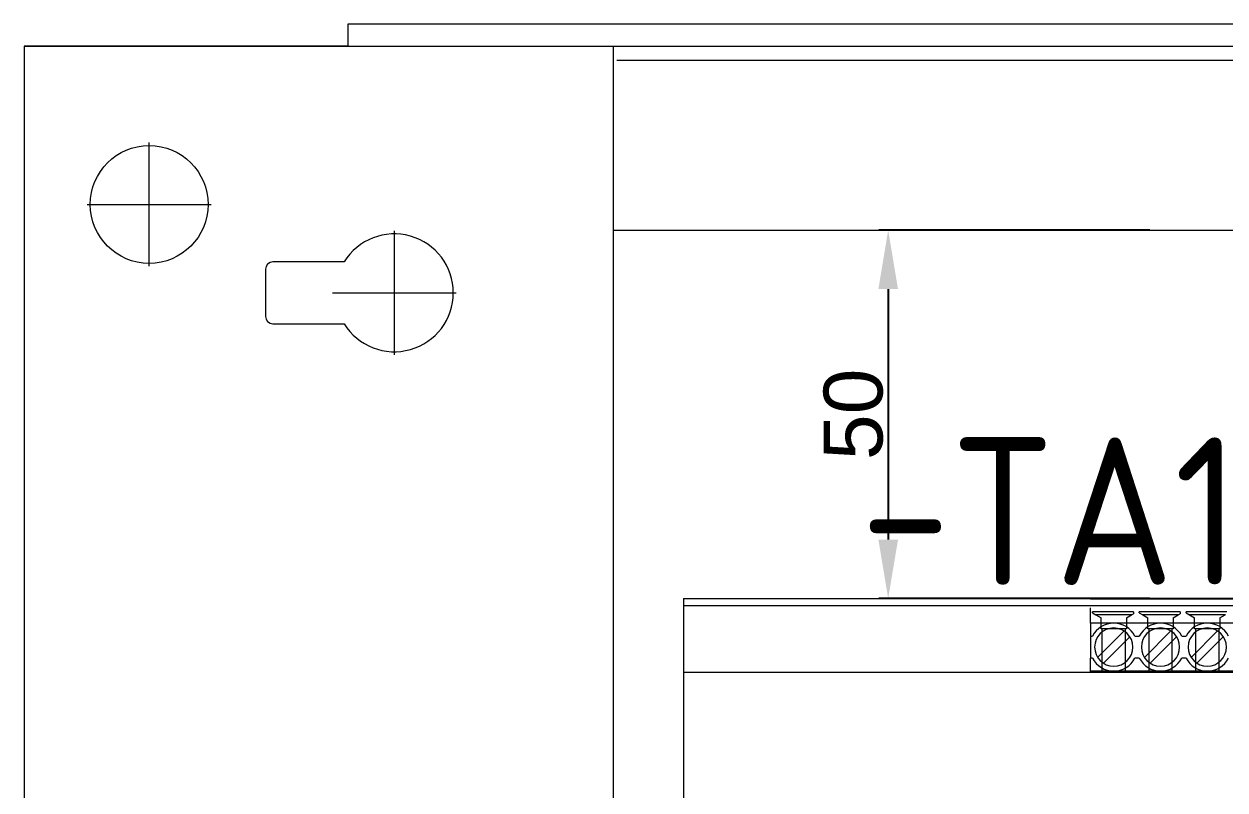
# Model space of a CAD drawing. Header units: millimetres. Extents: x 4134 to 7422, y 1400 to 3585.
# Drawn here: x 4290.9 to 4454.1, y 3304.8 to 3408.8 of the extents above; entities that cross this region are included whole.
import ezdxf
from ezdxf.enums import TextEntityAlignment as Align

# ---------------------------------------------------------------- set-up
doc = ezdxf.new("R2010")
doc.units = ezdxf.units.MM
doc.layers.add('! NO PLOT !', color=7, linetype='Continuous', true_color=0xff75dd, plot=False)
doc.layers.add('000-PI-Oprema', color=30, linetype='Continuous', lineweight=5)
doc.layers.add('000-SI-Oprema', color=30, linetype='Continuous', lineweight=0)
doc.layers.add('000-PI-ORMAR', color=2, linetype='Continuous')
doc.layers.add('002-PI-Kabelska kanalica', color=150, linetype='Continuous')
doc.styles.add('PI0', font='isocpeur.ttf', dxfattribs={"width": 0.9})
doc.styles.get("Standard").update_dxf_attribs({"font": 'arial.ttf'})
doc.dimstyles.new('ISO-25-lb', dxfattribs={"dimtxt": 8, "dimasz": 8, "dimexe": 1.25, "dimexo": 0.625, "dimtad": 1, "dimtxsty": 'Standard', "dimcen": 5, "dimadec": 0, "dimazin": 0, "dimtfac": 1, "dimtmove": 0, "dimatfit": 3, "dimfxl": 1, "dimarcsym": 0})

# ---------------------------------------------------------------- blocks, each defined once
blk = doc.blocks.new('2000x800_montazna ploca')
at = {"layer": '! NO PLOT !', "color": 0, "linetype": 'ByBlock', "lineweight": 0}
for p, q in [((-4316.67, 1616.29), (-4316.67, 1633.09)), ((-4325.07, 1624.69), (-4308.27, 1624.69)), ((-4283.37, 1604.29), (-4283.37, 1621.09)), ((-4290.18, 1616.89), (-4299.87, 1616.89)), ((-4300.87, 1615.89), (-4300.87, 1609.49)), ((-4291.77, 1612.69), (-4274.97, 1612.69)), ((-4299.87, 1608.49), (-4290.18, 1608.49))]:
    blk.add_line(p, q, dxfattribs=at)
blk.add_circle((-4316.67, 1624.69), 8, dxfattribs=at)
for centre, radius, start, end in [((-4283.37, 1612.69), 8, 211.6682, 148.3318), ((-4299.87, 1615.89), 1, 90, 180), ((-4299.87, 1609.49), 1, 180, 270)]:
    blk.add_arc(centre, radius, start, end, dxfattribs=at)
at = {"layer": '000-PI-ORMAR', "color": 0, "linetype": 'ByBlock', "lineweight": 0}
for p, q in [((-4289.67, 1649.19), (-4289.67, 1646.19)), ((-3678.67, 1649.19), (-4289.67, 1649.19)), ((-4289.67, 1646.19), (-4333.67, 1646.19)), ((-4333.67, 1646.19), (-4333.67, -243.81))]:
    blk.add_line(p, q, dxfattribs=at)
blk = doc.blocks.new('*U533')
at = {"layer": '002-PI-Kabelska kanalica', "color": 0, "linetype": 'ByBlock', "lineweight": 0}
for p, q in [((-20, -100), (-20, 1570)), ((60, -100), (60, 1570)), ((-20, -100), (60, -100))]:
    blk.add_line(p, q, dxfattribs=at)
blk = doc.blocks.new('*D628')
at = {"color": 0, "linetype": 'ByBlock', "lineweight": -2, "ltscale": 0.25, "transparency": 16777216}
for p, q in [((4443.84, 3380.78), (4407.07, 3380.78)), ((4408.32, 3372.78), (4408.32, 3338.78)), ((4443.84, 3330.78), (4407.07, 3330.78))]:
    blk.add_line(p, q, dxfattribs=at)
at = {"color": 0, "linetype": 'ByBlock', "ltscale": 0.25, "transparency": 16777216}
for points in [[(4406.99, 3372.78), (4409.66, 3372.78), (4408.32, 3380.78)], [(4406.99, 3338.78), (4409.66, 3338.78), (4408.32, 3330.78)]]:
    blk.add_solid(points, dxfattribs=at)
at = {"layer": 'Defpoints', "color": 0, "linetype": 'ByBlock', "ltscale": 0.25, "transparency": 16777216}
for p in [(4444.46, 3380.78), (4408.32, 3330.78), (4444.46, 3330.78)]:
    blk.add_point(p, dxfattribs=at)
at = {"color": 0, "linetype": 'ByBlock', "lineweight": 0, "ltscale": 0.25, "transparency": 16777216, "insert": (4403.61, 3355.78), "char_height": 8, "attachment_point": 5, "rotation": 90}
blk.add_mtext('50', dxfattribs=at)
blk = doc.blocks.new('PXC.2866776')
at = {"layer": '000-PI-Oprema', "color": 0, "linetype": 'ByBlock', "lineweight": 0}
for p, q in [((47937.91, 24983.75), (47937.91, 24973.75)), ((47937.91, 24983.75), (47937.91, 24983.75)), ((47937.91, 24983.75), (47993.16, 24983.75)), ((47940.41, 24983.75), (47940.41, 24983.75)), ((47940.41, 24983.75), (47940.41, 24983.75)), ((47940.41, 24983.75), (47940.41, 24983.75)), ((47940.41, 24983.75), (47940.41, 24983.75)), ((47940.41, 24983.75), (47940.41, 24983.75)), ((47940.41, 24983.75), (47940.41, 24983.75)), ((47940.41, 24983.75), (47940.41, 24983.75)), ((47940.41, 24983.75), (47940.41, 24983.75)), ((47940.41, 24983.75), (47940.41, 24983.75)), ((47940.41, 24983.75), (47940.41, 24983.75)), ((47940.41, 24983.75), (47940.41, 24983.75)), ((47940.41, 24983.75), (47940.41, 24983.75)), ((47940.41, 24983.75), (47940.41, 24983.75)), ((47940.41, 24983.75), (47940.41, 24983.75)), ((47990.65, 24983.75), (47990.65, 24983.75)), ((47990.65, 24983.75), (47990.65, 24983.75)), ((47993.16, 24983.75), (47993.16, 24983.75)), ((48018.56, 24983.75), (47993.16, 24983.75)), ((47993.16, 24983.72), (47993.16, 24983.72)), ((47993.16, 24983.72), (48018.56, 24983.72)), ((47993.46, 24983.72), (47993.46, 24983.72)), ((47999.01, 24983.72), (47999.01, 24983.72)), ((47999.81, 24983.72), (47999.81, 24983.72)), ((48005.36, 24983.72), (48005.36, 24983.72)), ((48006.16, 24983.72), (48006.16, 24983.72)), ((47937.91, 24982.75), (47937.91, 24982.75)), ((48027.91, 24982.75), (47937.91, 24982.75)), ((47993.16, 24980.41), (47993.16, 24982.48)), ((47993.46, 24981.79), (47993.46, 24981.96)), ((47999.01, 24981.96), (47993.46, 24981.96)), ((47993.46, 24981.79), (47993.46, 24981.79)), ((47993.46, 24981.79), (47993.92, 24981.52)), ((47998.81, 24981.55), (47993.87, 24981.55)), ((47993.92, 24981.52), (47994.61, 24981.12)), ((47998.76, 24981.52), (47993.92, 24981.52)), ((47998.06, 24981.12), (47998.76, 24981.52)), ((47998.76, 24981.52), (47999.01, 24981.67)), ((47999.01, 24981.96), (47999.01, 24981.67)), ((47999.01, 24981.67), (47999.01, 24981.67)), ((47999.81, 24981.79), (47999.81, 24981.96)), ((48005.36, 24981.96), (47999.81, 24981.96)), ((47999.81, 24981.79), (47999.81, 24981.79)), ((47999.81, 24981.79), (48000.27, 24981.52)), ((48005.16, 24981.55), (48000.22, 24981.55)), ((48000.27, 24981.52), (48000.96, 24981.12)), ((48005.11, 24981.52), (48000.27, 24981.52)), ((48004.41, 24981.12), (48005.11, 24981.52)), ((48005.11, 24981.52), (48005.36, 24981.67)), ((48005.36, 24981.96), (48005.36, 24981.67)), ((48005.36, 24981.67), (48005.36, 24981.67)), ((48006.16, 24981.79), (48006.16, 24981.96)), ((48011.71, 24981.96), (48006.16, 24981.96)), ((48006.16, 24981.79), (48006.16, 24981.79)), ((48006.16, 24981.79), (48006.62, 24981.52)), ((48011.51, 24981.55), (48006.57, 24981.55)), ((48006.62, 24981.52), (48007.31, 24981.12)), ((48011.46, 24981.52), (48006.62, 24981.52)), ((48010.76, 24981.12), (48011.46, 24981.52)), ((48018.56, 24980.41), (47993.16, 24980.41)), ((47993.16, 24980.41), (47993.16, 24978.65)), ((47994.61, 24981.12), (47994.61, 24981.12)), ((47994.61, 24979.65), (47994.61, 24981.12)), ((47994.61, 24979.65), (47994.61, 24979.65)), ((47998.06, 24979.65), (47994.61, 24979.65)), ((47994.74, 24979.65), (47994.74, 24973.85)), ((47994.74, 24979.65), (47994.74, 24979.65)), ((47997.94, 24973.85), (47997.94, 24979.65)), ((47997.94, 24979.65), (47997.94, 24979.65)), ((47998.06, 24981.12), (47998.06, 24979.65)), ((47998.06, 24981.12), (47998.06, 24981.12)), ((47998.06, 24979.65), (47998.06, 24979.65)), ((48000.96, 24979.65), (48000.96, 24981.12)), ((48000.96, 24981.12), (48000.96, 24981.12)), ((48004.41, 24979.65), (48000.96, 24979.65)), ((48000.96, 24979.65), (48000.96, 24979.65)), ((48001.09, 24979.65), (48001.09, 24979.65)), ((48001.09, 24979.65), (48001.09, 24973.85)), ((48004.29, 24979.65), (48004.29, 24979.65)), ((48004.29, 24973.85), (48004.29, 24979.65)), ((48004.41, 24981.12), (48004.41, 24981.12)), ((48004.41, 24981.12), (48004.41, 24979.65)), ((48004.41, 24979.65), (48004.41, 24979.65)), ((48007.31, 24979.65), (48007.31, 24981.12)), ((48007.31, 24981.12), (48007.31, 24981.12)), ((48010.76, 24979.65), (48007.31, 24979.65)), ((48007.31, 24979.65), (48007.31, 24979.65)), ((48007.44, 24979.65), (48007.44, 24979.65)), ((48007.44, 24979.65), (48007.44, 24973.85)), ((48010.64, 24979.65), (48010.64, 24979.65)), ((48010.64, 24973.85), (48010.64, 24979.65)), ((48010.76, 24981.12), (48010.76, 24981.12)), ((48010.76, 24981.12), (48010.76, 24979.65)), ((48010.76, 24979.65), (48010.76, 24979.65)), ((47993.16, 24978.65), (47993.16, 24975.65)), ((47993.16, 24978.65), (47993.16, 24978.65)), ((47993.16, 24978.65), (47993.46, 24978.65)), ((47993.46, 24978.65), (47993.46, 24978.65)), ((47994.15, 24975.74), (47997.75, 24979.34)), ((47998.52, 24978.56), (47994.93, 24974.97)), ((47997.75, 24979.34), (47997.75, 24979.34)), ((47998.52, 24978.56), (47998.52, 24978.56)), ((47999.22, 24978.65), (47999.22, 24978.65)), ((47999.22, 24978.65), (47999.81, 24978.65)), ((47999.81, 24978.65), (47999.81, 24978.65)), ((48000.5, 24975.74), (48004.1, 24979.34)), ((48004.87, 24978.56), (48001.28, 24974.97)), ((48004.1, 24979.34), (48004.1, 24979.34)), ((48004.87, 24978.56), (48004.87, 24978.56)), ((48005.57, 24978.65), (48005.57, 24978.65)), ((48005.57, 24978.65), (48006.16, 24978.65)), ((48006.16, 24978.65), (48006.16, 24978.65)), ((48006.85, 24975.74), (48010.45, 24979.34)), ((48011.22, 24978.56), (48007.63, 24974.97)), ((48010.45, 24979.34), (48010.45, 24979.34)), ((48011.22, 24978.56), (48011.22, 24978.56)), ((47993.74, 24977.15), (47993.74, 24977.15)), ((47998.94, 24977.15), (47998.94, 24977.15)), ((48000.09, 24977.15), (48000.09, 24977.15)), ((48005.29, 24977.15), (48005.29, 24977.15)), ((48006.44, 24977.15), (48006.44, 24977.15)), ((47993.16, 24975.65), (47993.16, 24975.65)), ((47993.16, 24973.9), (47993.16, 24975.65)), ((47993.46, 24975.65), (47993.16, 24975.65)), ((47993.46, 24975.65), (47993.46, 24975.65)), ((47994.15, 24975.74), (47994.15, 24975.74)), ((47994.93, 24974.97), (47994.93, 24974.97)), ((47999.22, 24975.65), (47999.22, 24975.65)), ((47999.81, 24975.65), (47999.22, 24975.65)), ((47999.81, 24975.65), (47999.81, 24975.65)), ((48000.5, 24975.74), (48000.5, 24975.74)), ((48001.28, 24974.97), (48001.28, 24974.97)), ((48005.57, 24975.65), (48005.57, 24975.65)), ((48006.16, 24975.65), (48005.57, 24975.65)), ((48006.16, 24975.65), (48006.16, 24975.65)), ((48006.85, 24975.74), (48006.85, 24975.74)), ((48007.63, 24974.97), (48007.63, 24974.97)), ((47937.91, 24973.75), (47937.91, 24973.75)), ((47937.91, 24973.75), (48027.91, 24973.75)), ((47940.41, 24973.75), (47940.41, 24973.75)), ((47946.41, 24973.75), (47946.41, 24973.75)), ((47947.41, 24973.75), (47947.41, 24973.75)), ((47953.41, 24973.75), (47953.41, 24973.75)), ((47954.41, 24973.75), (47954.41, 24973.75)), ((47960.41, 24973.75), (47960.41, 24973.75)), ((47961.41, 24973.75), (47961.41, 24973.75)), ((47967.41, 24973.75), (47967.41, 24973.75)), ((47968.41, 24973.75), (47968.41, 24973.75)), ((47974.41, 24973.75), (47974.41, 24973.75)), ((47975.41, 24973.75), (47975.41, 24973.75)), ((47981.41, 24973.75), (47981.41, 24973.75)), ((47982.41, 24973.75), (47982.41, 24973.75)), ((47988.41, 24973.75), (47988.41, 24973.75)), ((47993.16, 24973.75), (47993.16, 24973.9)), ((47996.34, 24973.9), (47993.16, 24973.9)), ((47993.16, 24973.75), (47993.16, 24973.75)), ((47994.74, 24973.85), (47994.74, 24973.85)), ((47994.74, 24973.85), (47997.94, 24973.85)), ((48002.69, 24973.9), (47996.34, 24973.9)), ((47997.94, 24973.85), (47997.94, 24973.85)), ((48001.09, 24973.85), (48001.09, 24973.85)), ((48001.09, 24973.85), (48004.29, 24973.85)), ((48009.04, 24973.9), (48002.69, 24973.9)), ((48004.29, 24973.85), (48004.29, 24973.85)), ((48007.44, 24973.85), (48007.44, 24973.85)), ((48007.44, 24973.85), (48010.64, 24973.85)), ((48015.39, 24973.9), (48009.04, 24973.9)), ((48010.64, 24973.85), (48010.64, 24973.85))]:
    blk.add_line(p, q, dxfattribs=at)
for centre, radius, start, end in [((47996.34, 24977.15), 3.25, 90, 152.5136), ((47996.34, 24977.15), 2.6, 0, 180), ((47996.34, 24977.15), 3.25, 27.4864, 90), ((48002.69, 24977.15), 3.25, 90, 152.5136), ((48002.69, 24977.15), 2.6, 0, 180), ((48002.69, 24977.15), 3.25, 27.4864, 90), ((48009.04, 24977.15), 3.25, 90, 152.5136), ((48009.04, 24977.15), 2.6, 0, 180), ((48009.04, 24977.15), 3.25, 27.4864, 90), ((47996.34, 24977.15), 2.6, 180, 0), ((48002.69, 24977.15), 2.6, 180, 0), ((48009.04, 24977.15), 2.6, 180, 0), ((47996.34, 24977.15), 3.25, 207.4864, 270), ((47996.34, 24977.15), 3.25, 270, 332.5136), ((48002.69, 24977.15), 3.25, 207.4864, 270), ((48002.69, 24977.15), 3.25, 270, 332.5136), ((48009.04, 24977.15), 3.25, 207.4864, 270), ((48009.04, 24977.15), 3.25, 270, 332.5136)]:
    blk.add_arc(centre, radius, start, end, dxfattribs=at)
at = {"layer": '000-SI-Oprema', "color": 0, "linetype": 'ByBlock', "lineweight": 0}
for p, q in [((47937.91, 24983.75), (47937.91, 24983.75)), ((47937.91, 24983.75), (47937.91, 24973.75)), ((47937.91, 24983.75), (47937.91, 24983.75)), ((47937.91, 24983.75), (47937.91, 24983.75)), ((47937.91, 24983.75), (48027.91, 24983.75)), ((47937.91, 24983.75), (47937.91, 24983.75)), ((47937.91, 24982.75), (47937.91, 24982.75)), ((47937.91, 24982.75), (47937.91, 24982.75)), ((48027.91, 24982.75), (47937.91, 24982.75)), ((47993.16, 24980.41), (47993.16, 24982.48)), ((47993.46, 24981.79), (47993.46, 24981.96)), ((47999.01, 24981.96), (47993.46, 24981.96)), ((47993.46, 24981.79), (47993.46, 24981.79)), ((47993.46, 24981.79), (47993.92, 24981.52)), ((47998.81, 24981.55), (47993.87, 24981.55)), ((47993.92, 24981.52), (47994.61, 24981.12)), ((47998.76, 24981.52), (47993.92, 24981.52)), ((47998.06, 24981.12), (47998.76, 24981.52)), ((47998.76, 24981.52), (47999.01, 24981.67)), ((47999.01, 24981.96), (47999.01, 24981.67)), ((47999.01, 24981.67), (47999.01, 24981.67)), ((47999.81, 24981.79), (47999.81, 24981.96)), ((48005.36, 24981.96), (47999.81, 24981.96)), ((47999.81, 24981.79), (47999.81, 24981.79)), ((47999.81, 24981.79), (48000.27, 24981.52)), ((48005.16, 24981.55), (48000.22, 24981.55)), ((48000.27, 24981.52), (48000.96, 24981.12)), ((48005.11, 24981.52), (48000.27, 24981.52)), ((48004.41, 24981.12), (48005.11, 24981.52)), ((48005.11, 24981.52), (48005.36, 24981.67)), ((48005.36, 24981.96), (48005.36, 24981.67)), ((48005.36, 24981.67), (48005.36, 24981.67)), ((48006.16, 24981.79), (48006.16, 24981.96)), ((48011.71, 24981.96), (48006.16, 24981.96)), ((48006.16, 24981.79), (48006.16, 24981.79)), ((48006.16, 24981.79), (48006.62, 24981.52)), ((48011.51, 24981.55), (48006.57, 24981.55)), ((48006.62, 24981.52), (48007.31, 24981.12)), ((48011.46, 24981.52), (48006.62, 24981.52)), ((48010.76, 24981.12), (48011.46, 24981.52)), ((48018.56, 24980.41), (47993.16, 24980.41)), ((47993.16, 24980.41), (47993.16, 24978.65)), ((47994.61, 24981.12), (47994.61, 24981.12)), ((47994.61, 24979.65), (47994.61, 24981.12)), ((47994.61, 24979.65), (47994.61, 24979.65)), ((47998.06, 24979.65), (47994.61, 24979.65)), ((47994.74, 24979.65), (47994.74, 24973.85)), ((47994.74, 24979.65), (47994.74, 24979.65)), ((47997.94, 24973.85), (47997.94, 24979.65)), ((47997.94, 24979.65), (47997.94, 24979.65)), ((47998.06, 24981.12), (47998.06, 24979.65)), ((47998.06, 24981.12), (47998.06, 24981.12)), ((47998.06, 24979.65), (47998.06, 24979.65)), ((48000.96, 24979.65), (48000.96, 24981.12)), ((48000.96, 24981.12), (48000.96, 24981.12)), ((48004.41, 24979.65), (48000.96, 24979.65)), ((48000.96, 24979.65), (48000.96, 24979.65)), ((48001.09, 24979.65), (48001.09, 24979.65)), ((48001.09, 24979.65), (48001.09, 24973.85)), ((48004.29, 24979.65), (48004.29, 24979.65)), ((48004.29, 24973.85), (48004.29, 24979.65)), ((48004.41, 24981.12), (48004.41, 24981.12)), ((48004.41, 24981.12), (48004.41, 24979.65)), ((48004.41, 24979.65), (48004.41, 24979.65)), ((48007.31, 24979.65), (48007.31, 24981.12)), ((48007.31, 24981.12), (48007.31, 24981.12)), ((48010.76, 24979.65), (48007.31, 24979.65)), ((48007.31, 24979.65), (48007.31, 24979.65)), ((48007.44, 24979.65), (48007.44, 24979.65)), ((48007.44, 24979.65), (48007.44, 24973.85)), ((48010.64, 24979.65), (48010.64, 24979.65)), ((48010.64, 24973.85), (48010.64, 24979.65)), ((48010.76, 24981.12), (48010.76, 24981.12)), ((48010.76, 24981.12), (48010.76, 24979.65)), ((48010.76, 24979.65), (48010.76, 24979.65)), ((47993.16, 24978.65), (47993.16, 24975.65)), ((47993.16, 24978.65), (47993.16, 24978.65)), ((47993.16, 24978.65), (47993.46, 24978.65)), ((47993.46, 24978.65), (47993.46, 24978.65)), ((47994.15, 24975.74), (47997.75, 24979.34)), ((47998.52, 24978.56), (47994.93, 24974.97)), ((47997.75, 24979.34), (47997.75, 24979.34)), ((47998.52, 24978.56), (47998.52, 24978.56)), ((47999.22, 24978.65), (47999.22, 24978.65)), ((47999.22, 24978.65), (47999.81, 24978.65)), ((47999.81, 24978.65), (47999.81, 24978.65)), ((48000.5, 24975.74), (48004.1, 24979.34)), ((48004.87, 24978.56), (48001.28, 24974.97)), ((48004.1, 24979.34), (48004.1, 24979.34)), ((48004.87, 24978.56), (48004.87, 24978.56)), ((48005.57, 24978.65), (48005.57, 24978.65)), ((48005.57, 24978.65), (48006.16, 24978.65)), ((48006.16, 24978.65), (48006.16, 24978.65)), ((48006.85, 24975.74), (48010.45, 24979.34)), ((48011.22, 24978.56), (48007.63, 24974.97)), ((48010.45, 24979.34), (48010.45, 24979.34)), ((48011.22, 24978.56), (48011.22, 24978.56)), ((47993.74, 24977.15), (47993.74, 24977.15)), ((47998.94, 24977.15), (47998.94, 24977.15)), ((48000.09, 24977.15), (48000.09, 24977.15)), ((48005.29, 24977.15), (48005.29, 24977.15)), ((48006.44, 24977.15), (48006.44, 24977.15)), ((47993.16, 24975.65), (47993.16, 24975.65)), ((47993.16, 24973.9), (47993.16, 24975.65)), ((47993.46, 24975.65), (47993.16, 24975.65)), ((47993.46, 24975.65), (47993.46, 24975.65)), ((47994.15, 24975.74), (47994.15, 24975.74)), ((47994.93, 24974.97), (47994.93, 24974.97)), ((47999.22, 24975.65), (47999.22, 24975.65)), ((47999.81, 24975.65), (47999.22, 24975.65)), ((47999.81, 24975.65), (47999.81, 24975.65)), ((48000.5, 24975.74), (48000.5, 24975.74)), ((48001.28, 24974.97), (48001.28, 24974.97)), ((48005.57, 24975.65), (48005.57, 24975.65)), ((48006.16, 24975.65), (48005.57, 24975.65)), ((48006.16, 24975.65), (48006.16, 24975.65)), ((48006.85, 24975.74), (48006.85, 24975.74)), ((48007.63, 24974.97), (48007.63, 24974.97)), ((47937.91, 24973.75), (47937.91, 24973.75)), ((47937.91, 24973.75), (47937.91, 24973.75)), ((47937.91, 24973.75), (48027.91, 24973.75)), ((47937.91, 24973.75), (47937.91, 24869.75)), ((47940.41, 24973.75), (47940.41, 24973.75)), ((47946.41, 24973.75), (47946.41, 24973.75)), ((47947.41, 24973.75), (47947.41, 24973.75)), ((47953.41, 24973.75), (47953.41, 24973.75)), ((47954.41, 24973.75), (47954.41, 24973.75)), ((47960.41, 24973.75), (47960.41, 24973.75)), ((47961.41, 24973.75), (47961.41, 24973.75)), ((47967.41, 24973.75), (47967.41, 24973.75)), ((47968.41, 24973.75), (47968.41, 24973.75)), ((47974.41, 24973.75), (47974.41, 24973.75)), ((47975.41, 24973.75), (47975.41, 24973.75)), ((47981.41, 24973.75), (47981.41, 24973.75)), ((47982.41, 24973.75), (47982.41, 24973.75)), ((47988.41, 24973.75), (47988.41, 24973.75)), ((47993.16, 24973.75), (47993.16, 24973.9)), ((47996.34, 24973.9), (47993.16, 24973.9)), ((47993.16, 24973.75), (47993.16, 24973.75)), ((47994.74, 24973.85), (47994.74, 24973.85)), ((47994.74, 24973.85), (47997.94, 24973.85)), ((48002.69, 24973.9), (47996.34, 24973.9)), ((47997.94, 24973.85), (47997.94, 24973.85)), ((48001.09, 24973.85), (48001.09, 24973.85)), ((48001.09, 24973.85), (48004.29, 24973.85)), ((48009.04, 24973.9), (48002.69, 24973.9)), ((48004.29, 24973.85), (48004.29, 24973.85)), ((48007.44, 24973.85), (48007.44, 24973.85)), ((48007.44, 24973.85), (48010.64, 24973.85)), ((48015.39, 24973.9), (48009.04, 24973.9)), ((48010.64, 24973.85), (48010.64, 24973.85))]:
    blk.add_line(p, q, dxfattribs=at)
blk.add_lwpolyline([(47937.91, 24983.75), (47937.91, 24983.75)], close=True, dxfattribs=at)
for centre, radius, start, end in [((47996.34, 24977.15), 3.25, 90, 152.5136), ((47996.34, 24977.15), 2.6, 0, 180), ((47996.34, 24977.15), 3.25, 27.4864, 90), ((48002.69, 24977.15), 3.25, 90, 152.5136), ((48002.69, 24977.15), 2.6, 0, 180), ((48002.69, 24977.15), 3.25, 27.4864, 90), ((48009.04, 24977.15), 3.25, 90, 152.5136), ((48009.04, 24977.15), 2.6, 0, 180), ((48009.04, 24977.15), 3.25, 27.4864, 90), ((47996.34, 24977.15), 2.6, 180, 0), ((48002.69, 24977.15), 2.6, 180, 0), ((48009.04, 24977.15), 2.6, 180, 0), ((47996.34, 24977.15), 3.25, 207.4864, 270), ((47996.34, 24977.15), 3.25, 270, 332.5136), ((48002.69, 24977.15), 3.25, 207.4864, 270), ((48002.69, 24977.15), 3.25, 270, 332.5136), ((48009.04, 24977.15), 3.25, 207.4864, 270), ((48009.04, 24977.15), 3.25, 270, 332.5136)]:
    blk.add_arc(centre, radius, start, end, dxfattribs=at)
blk = doc.blocks.new('*U513')
at = {"layer": '002-PI-Kabelska kanalica', "color": 0, "linetype": 'ByBlock', "lineweight": 0}
for p, q in [((-20, -100), (-20, 515)), ((5, -100), (5, 515)), ((-20, -100), (5, -100))]:
    blk.add_line(p, q, dxfattribs=at)
blk = doc.blocks.new('LL49 W 100-230V')
at = {"layer": '000-PI-Oprema', "color": 0, "linetype": 'ByBlock', "lineweight": 0, "ltscale": 0.25}
blk.add_line((46014.66, 36815.38), (45476.66, 36815.38), dxfattribs=at)

msp = doc.modelspace()

# ---------------------------------------------------------------- block references
at = {"layer": '000-PI-Oprema', "color": 0, "linetype": 'ByBlock', "lineweight": 0}
for name, p in [('LL49 W 100-230V', (-41105.199, -33411.553)), ('PXC.2866776', (-43557.383, -21652.974))]:
    msp.add_blockref(name, p, dxfattribs=at)
at = {"layer": '000-PI-ORMAR', "color": 0, "linetype": 'ByBlock', "lineweight": 0}
msp.add_blockref('2000x800_montazna ploca', (8624.617, 1759.591), dxfattribs=at)
at = {"layer": '002-PI-Kabelska kanalica', "color": 0, "linetype": 'ByBlock', "lineweight": 0, "xscale": -1, "rotation": 180}
msp.add_blockref('*U533', (4310.948, 3305.778), dxfattribs=at)
at = {"layer": '002-PI-Kabelska kanalica', "color": 0, "linetype": 'ByBlock', "lineweight": 0, "rotation": 270}
msp.add_blockref('*U513', (4470.948, 3385.778), dxfattribs=at)

# ---------------------------------------------------------------- texts
at = {"color": 0, "linetype": 'ByBlock', "lineweight": 0, "style": 'PI0', "width": 0.9}
msp.add_text('-TA1', height=20, dxfattribs=at).set_placement((4430.352, 3342.658), align=Align.MIDDLE)

# ---------------------------------------------------------------- dimensions: what is measured, and where the dimension line sits
at = {"color": 0, "linetype": 'ByBlock', "lineweight": 0, "ltscale": 0.25}
dim = msp.add_linear_dim(base=(4408.323, 3330.778), p1=(4444.463, 3380.778), p2=(4444.463, 3330.778), angle=90, dimstyle='ISO-25-lb', dxfattribs=at)
dim.commit()
dim.dimension.update_dxf_attribs({"geometry": '*D628', "text_midpoint": (4403.614, 3355.778)})

doc.saveas('drawing.dxf')
